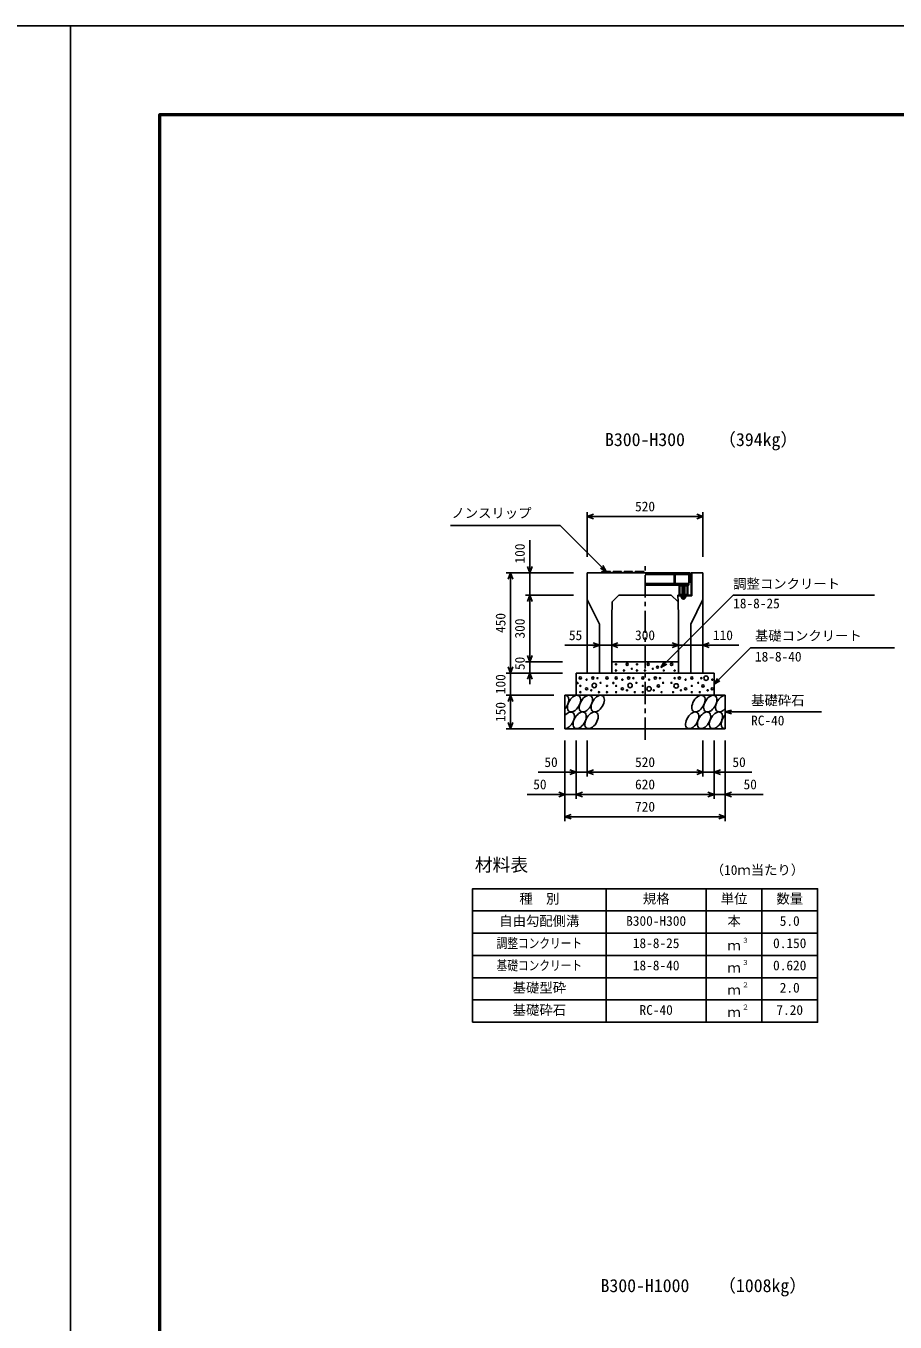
# Model space of a CAD drawing. Units: millimetres, scale not verified. Extents: x -16800 to 16800, y -5940 to 5940.
# Drawn here: x -200 to 3705, y 116 to 5940 of the extents above; entities that cross this region are included whole.
import ezdxf
from ezdxf.enums import TextEntityAlignment as Align

# ---------------------------------------------------------------- set-up
doc = ezdxf.new("R2010")
doc.units = ezdxf.units.MM
doc.header["$LTSCALE"] = 20
doc.linetypes.add('CHAIN1', pattern=[8, 5, -1, 1, -1])
doc.linetypes.add('DOTTED', pattern=[1.75, 0.25, -1.5])
for name, color, linetype, lineweight in [('0-0_Defpoints', 5, 'Continuous', 25), ('0-1_OUTLINE', 3, 'Continuous', 25), ('0-2_TXT', 7, 'Continuous', 25), ('0-4_WAKU', 3, 'Continuous', 25), ('0-6_HATCH', 6, 'Continuous', 25), ('0-7_HYO2', 4, 'Continuous', 25), ('0-8_HYO', 3, 'Continuous', 25), ('0-9_DIM', 7, 'Continuous', 25)]:
    doc.layers.add(name, color=color, linetype=linetype, lineweight=lineweight)
doc.styles.add('ＭＳ ゴシック', font='')
doc.styles.get('ＭＳ ゴシック').set_extended_font_data('MS Gothic')

msp = doc.modelspace()

# ---------------------------------------------------------------- linework, layer by layer
at = {"layer": '0-0_Defpoints'}
for points in [[(-16800, -5940), (0, -5940), (0, 5940), (-16800, 5940)], [(0, -5940), (16800, -5940), (16800, 5940), (0, 5940)]]:
    msp.add_lwpolyline(points, close=True, dxfattribs=at)
at = {"layer": '0-1_OUTLINE'}
for p, q in [((2321.78, 3482.53), (2321.78, 3032.53)), ((2581.78, 3482.53), (2321.78, 3482.53)), ((2841.78, 3482.53), (2789.28, 3482.53)), ((2841.78, 3482.53), (2841.78, 3032.53)), ((2433.53, 3352.53), (2464.28, 3382.53)), ((2464.28, 3382.53), (2699.28, 3382.53)), ((2699.28, 3382.53), (2730.05, 3351.76)), ((2321.78, 3362.53), (2376.78, 3252.53)), ((2433.53, 3352.53), (2431.78, 3282.53)), ((2731.78, 3282.53), (2730.03, 3352.53)), ((2841.78, 3362.53), (2786.78, 3252.53)), ((2431.78, 3282.53), (2431.78, 3032.53)), ((2731.78, 3282.53), (2731.78, 3032.53)), ((2376.78, 3252.53), (2376.78, 3032.53)), ((2786.78, 3252.53), (2786.78, 3032.53)), ((2271.78, 3032.53), (2271.78, 2932.53)), ((2271.78, 3032.53), (2891.78, 3032.53)), ((2321.78, 3032.53), (2431.78, 3032.53)), ((2431.78, 3082.53), (2731.78, 3082.53)), ((2731.78, 3032.53), (2841.78, 3032.53)), ((2891.78, 3032.53), (2891.78, 2932.53)), ((2221.78, 2782.53), (2221.78, 2932.53)), ((2221.78, 2932.53), (2941.78, 2932.53)), ((2941.78, 2782.53), (2941.78, 2932.53)), ((2221.78, 2782.53), (2941.78, 2782.53))]:
    msp.add_line(p, q, dxfattribs=at)
at = {"layer": '0-4_WAKU', "lineweight": 50}
msp.add_lwpolyline([(400, -5540), (16400, -5540), (16400, 5540), (400, 5540)], close=True, dxfattribs=at)
at = {"layer": '0-6_HATCH'}
for p, q in [((2387.78, 3489.03), (2386.78, 3482.53)), ((2425.78, 3489.03), (2387.78, 3489.03)), ((2425.78, 3489.03), (2426.78, 3482.53)), ((2437.78, 3489.03), (2436.78, 3482.53)), ((2475.78, 3489.03), (2437.78, 3489.03)), ((2475.78, 3489.03), (2476.78, 3482.53)), ((2487.78, 3489.03), (2486.78, 3482.53)), ((2525.78, 3489.03), (2487.78, 3489.03)), ((2525.78, 3489.03), (2526.78, 3482.53)), ((2537.78, 3489.03), (2536.78, 3482.53)), ((2575.78, 3489.03), (2537.78, 3489.03)), ((2575.78, 3489.03), (2576.78, 3482.53)), ((2581.78, 3482.53), (2784.28, 3482.53)), ((2581.78, 3474.53), (2712.78, 3474.53)), ((2712.78, 3482.53), (2712.78, 3435.53)), ((2717.28, 3482.53), (2717.28, 3435.53)), ((2717.28, 3474.53), (2778.28, 3474.53)), ((2778.28, 3482.53), (2778.28, 3427.53)), ((2789.28, 3482.53), (2789.28, 3382.53)), ((2792.48, 3482.53), (2792.48, 3379.33)), ((2581.78, 3435.53), (2778.28, 3435.53)), ((2581.78, 3427.53), (2778.28, 3427.53)), ((2729.28, 3382.53), (2789.28, 3382.53)), ((2730.05, 3351.76), (2729.28, 3382.53)), ((2745.78, 3435.03), (2743.78, 3433.53)), ((2743.78, 3427.53), (2743.78, 3433.53)), ((2764.78, 3427.53), (2743.78, 3427.53)), ((2744.94, 3379.33), (2744.08, 3378.68)), ((2744.08, 3378.68), (2744.08, 3373.5)), ((2744.11, 3433.81), (2745.78, 3435.03)), ((2763.62, 3379.33), (2744.94, 3379.33)), ((2762.78, 3435.03), (2745.78, 3435.03)), ((2747.78, 3427.53), (2760.78, 3427.53)), ((2747.78, 3426.53), (2748.78, 3427.53)), ((2748.78, 3425.53), (2747.78, 3426.53)), ((2747.78, 3424.53), (2748.78, 3425.53)), ((2748.78, 3423.53), (2747.78, 3424.53)), ((2747.78, 3422.53), (2748.78, 3423.53)), ((2760.78, 3423.53), (2747.78, 3422.53)), ((2748.78, 3421.53), (2747.78, 3422.53)), ((2747.78, 3420.53), (2748.78, 3421.53)), ((2760.78, 3421.53), (2747.78, 3420.53)), ((2748.78, 3419.53), (2747.78, 3420.53)), ((2747.78, 3418.53), (2748.78, 3419.53)), ((2760.78, 3419.53), (2747.78, 3418.53)), ((2748.78, 3417.53), (2747.78, 3418.53)), ((2747.78, 3416.53), (2748.78, 3417.53)), ((2760.78, 3417.53), (2747.78, 3416.53)), ((2748.78, 3415.53), (2747.78, 3416.53)), ((2760.78, 3415.53), (2747.78, 3414.53)), ((2747.78, 3414.53), (2748.78, 3415.53)), ((2760.78, 3413.53), (2747.78, 3412.53)), ((2748.78, 3411.53), (2747.78, 3412.53)), ((2760.78, 3411.53), (2747.78, 3410.53)), ((2747.78, 3410.53), (2748.78, 3411.53)), ((2748.78, 3409.53), (2747.78, 3410.53)), ((2760.78, 3409.53), (2747.78, 3408.53)), ((2747.78, 3408.53), (2748.78, 3409.53)), ((2748.78, 3407.53), (2747.78, 3408.53)), ((2760.78, 3407.53), (2747.78, 3406.53)), ((2747.78, 3406.53), (2748.78, 3407.53)), ((2748.78, 3405.53), (2747.78, 3406.53)), ((2760.78, 3405.53), (2747.78, 3404.53)), ((2747.78, 3404.53), (2748.78, 3405.53)), ((2748.78, 3403.53), (2747.78, 3404.53)), ((2760.78, 3403.53), (2747.78, 3402.53)), ((2747.78, 3402.53), (2748.78, 3403.53)), ((2748.78, 3401.53), (2747.78, 3402.53)), ((2760.78, 3401.53), (2747.78, 3400.53)), ((2747.78, 3400.53), (2748.78, 3401.53)), ((2748.78, 3399.53), (2747.78, 3400.53)), ((2760.78, 3399.53), (2747.78, 3398.53)), ((2747.78, 3398.53), (2748.78, 3399.53)), ((2748.78, 3397.53), (2747.78, 3398.53)), ((2760.78, 3397.53), (2747.78, 3396.53)), ((2747.78, 3396.53), (2748.78, 3397.53)), ((2748.78, 3395.53), (2747.78, 3396.53)), ((2760.78, 3395.53), (2747.78, 3394.53)), ((2747.78, 3394.53), (2748.78, 3395.53)), ((2748.78, 3393.54), (2747.78, 3394.53)), ((2747.78, 3392.54), (2748.78, 3393.54)), ((2760.78, 3393.53), (2747.78, 3392.53)), ((2748.78, 3391.54), (2747.78, 3392.54)), ((2747.78, 3390.54), (2748.78, 3391.54)), ((2760.78, 3391.53), (2747.78, 3390.53)), ((2748.78, 3389.54), (2747.78, 3390.54)), ((2760.78, 3389.54), (2747.78, 3388.54)), ((2747.78, 3388.54), (2748.78, 3389.54)), ((2748.78, 3387.54), (2747.78, 3388.54)), ((2760.78, 3387.54), (2747.78, 3386.54)), ((2747.78, 3386.54), (2748.78, 3387.54)), ((2748.78, 3385.54), (2747.78, 3386.54)), ((2747.78, 3384.53), (2748.78, 3385.53)), ((2748.78, 3383.53), (2747.78, 3384.53)), ((2747.79, 3382.53), (2748.79, 3383.53)), ((2748.79, 3381.53), (2747.79, 3382.53)), ((2747.79, 3380.53), (2748.79, 3381.53)), ((2748.79, 3379.53), (2747.79, 3380.53)), ((2748.6, 3379.33), (2748.79, 3379.53)), ((2748.6, 3379.33), (2760.6, 3379.33)), ((2748.78, 3427.53), (2748.78, 3433.53)), ((2749.18, 3378.69), (2749.18, 3373.5)), ((2759.39, 3378.68), (2759.39, 3373.5)), ((2759.78, 3427.53), (2759.78, 3433.53)), ((2759.78, 3426.53), (2760.78, 3427.53)), ((2760.78, 3425.53), (2759.78, 3426.53)), ((2759.78, 3422.53), (2760.78, 3423.53)), ((2760.78, 3421.53), (2759.78, 3422.53)), ((2759.78, 3420.53), (2760.78, 3421.53)), ((2760.78, 3419.53), (2759.78, 3420.53)), ((2759.78, 3418.53), (2760.78, 3419.53)), ((2760.78, 3417.53), (2759.78, 3418.53)), ((2759.78, 3414.53), (2760.78, 3415.53)), ((2760.78, 3413.53), (2759.78, 3414.53)), ((2759.78, 3412.53), (2760.78, 3413.53)), ((2760.78, 3411.53), (2759.78, 3412.53)), ((2759.78, 3410.53), (2760.78, 3411.53)), ((2759.78, 3410.53), (2760.78, 3409.53)), ((2759.78, 3408.53), (2760.78, 3409.53)), ((2759.78, 3408.53), (2760.78, 3407.53)), ((2759.78, 3406.53), (2760.78, 3407.53)), ((2759.78, 3406.53), (2760.78, 3405.53)), ((2759.78, 3404.53), (2760.78, 3405.53)), ((2759.78, 3404.53), (2760.78, 3403.53)), ((2759.78, 3402.53), (2760.78, 3403.53)), ((2759.78, 3402.53), (2760.78, 3401.53)), ((2759.78, 3400.53), (2760.78, 3401.53)), ((2759.78, 3400.53), (2760.78, 3399.53)), ((2759.78, 3398.53), (2760.78, 3399.53)), ((2759.78, 3398.53), (2760.78, 3397.53)), ((2759.78, 3396.53), (2760.78, 3397.53)), ((2759.78, 3396.53), (2760.78, 3395.53)), ((2759.78, 3394.53), (2760.78, 3395.53)), ((2759.78, 3394.53), (2760.78, 3393.53)), ((2759.78, 3392.53), (2760.78, 3393.53)), ((2759.78, 3392.53), (2760.78, 3391.53)), ((2759.78, 3390.53), (2760.78, 3391.53)), ((2759.78, 3390.53), (2760.78, 3389.54)), ((2759.78, 3388.54), (2760.78, 3389.54)), ((2759.78, 3388.54), (2760.79, 3387.53)), ((2759.78, 3386.54), (2760.78, 3387.54)), ((2759.78, 3386.54), (2760.79, 3385.53)), ((2759.78, 3384.53), (2760.79, 3385.53)), ((2759.79, 3384.53), (2760.79, 3383.53)), ((2759.79, 3382.53), (2760.79, 3383.53)), ((2759.79, 3382.53), (2760.79, 3381.53)), ((2759.79, 3380.53), (2760.79, 3381.53)), ((2759.79, 3380.53), (2760.79, 3379.53)), ((2760.6, 3379.33), (2760.79, 3379.53)), ((2764.46, 3433.81), (2762.78, 3435.03)), ((2763.62, 3379.33), (2764.49, 3378.68)), ((2764.49, 3378.68), (2764.49, 3373.5)), ((2764.78, 3427.53), (2764.78, 3433.53)), ((2745.77, 3372.53), (2744.08, 3373.5)), ((2745.77, 3372.21), (2745.77, 3372.53)), ((2762.8, 3372.53), (2745.77, 3372.53)), ((2762.8, 3372.21), (2745.77, 3372.21)), ((2762.8, 3372.53), (2764.49, 3373.5)), ((2762.8, 3372.21), (2762.8, 3372.53))]:
    msp.add_line(p, q, dxfattribs=at)
at = {"layer": '0-6_HATCH', "linetype": 'DOTTED'}
for p, q in [((2760.78, 3427.53), (2747.78, 3426.53)), ((2760.78, 3425.53), (2747.78, 3424.53)), ((2760.79, 3385.53), (2747.78, 3384.53)), ((2760.79, 3383.53), (2747.79, 3382.53)), ((2760.79, 3381.53), (2747.79, 3380.53))]:
    msp.add_line(p, q, dxfattribs=at)
at = {"layer": '0-6_HATCH'}
for points in [[(2584.78, 3482.53), (2584.78, 3476.53), (2581.78, 3476.53)], [(2634.78, 3482.53), (2634.78, 3476.53), (2628.78, 3476.53), (2628.78, 3482.53)], [(2684.78, 3482.53), (2684.78, 3476.53), (2678.78, 3476.53), (2678.78, 3482.53)], [(2734.78, 3482.53), (2734.78, 3476.53), (2728.78, 3476.53), (2728.78, 3482.53)], [(2778.28, 3438.53), (2781.28, 3438.53), (2784.28, 3482.53)], [(2731.28, 3382.53), (2731.28, 3379.33), (2792.48, 3379.33)], [(2747.78, 3412.53), (2748.78, 3413.53), (2747.78, 3414.53)], [(2760.78, 3423.53), (2759.78, 3424.53), (2760.78, 3425.53)], [(2760.78, 3415.53), (2759.78, 3416.53), (2760.78, 3417.53)]]:
    msp.add_lwpolyline(points, dxfattribs=at)
for points in [[(2774.28, 3427.53), (2774.28, 3382.53), (2734.28, 3382.53), (2734.28, 3427.53)], [(2771.08, 3424.33), (2771.08, 3385.73), (2737.48, 3385.73), (2737.48, 3424.33)]]:
    msp.add_lwpolyline(points, close=True, dxfattribs=at)
for centre, radius in [((2451.28, 3071.84), 2.5), ((2451.28, 3043.83), 2.5), ((2487.16, 3043.83), 2.5), ((2501.18, 3071.84), 5), ((2522.21, 3051.71), 2.5), ((2545.75, 3071.84), 2.5), ((2545.75, 3043.83), 2.5), ((2581.64, 3043.83), 2.5), ((2595.66, 3071.84), 5), ((2616.69, 3051.71), 2.5), ((2637.71, 3058.71), 5), ((2665.75, 3071.84), 2.5), ((2665.75, 3043.83), 2.5), ((2700.92, 3071.56), 5), ((2714.94, 3043.55), 2.5), ((2278.43, 2987.79), 2.5), ((2290.85, 3010.59), 5), ((2290.85, 2974.69), 2.5), ((2318.89, 3002.71), 2.5), ((2346.92, 3009.71), 5), ((2353.46, 2976.7), 10), ((2367.95, 3009.71), 2.5), ((2381.97, 2988.7), 2.5), ((2410.85, 3010.59), 5), ((2410.85, 2974.69), 2.5), ((2439.33, 2987.79), 2.5), ((2451.75, 3010.59), 5), ((2451.75, 2974.69), 2.5), ((2479.79, 3002.71), 2.5), ((2507.82, 3009.71), 5), ((2514.36, 2976.7), 10), ((2528.86, 3009.71), 2.5), ((2542.87, 2988.7), 2.5), ((2571.75, 3010.59), 5), ((2571.75, 2974.69), 2.5), ((2599.79, 2961.56), 10), ((2599.79, 3002.71), 2.5), ((2627.82, 3009.71), 5), ((2641.84, 2974.69), 5), ((2648.86, 3009.71), 2.5), ((2662.87, 2988.7), 2.5), ((2700.69, 2988.7), 2.5), ((2721.72, 2974.69), 10), ((2714.71, 3009.71), 2.5), ((2735.74, 3009.71), 5), ((2763.78, 3002.71), 2.5), ((2791.82, 3010.59), 5), ((2791.82, 2974.69), 2.5), ((2820.69, 2988.7), 2.5), ((2834.71, 3009.71), 2.5), ((2841.72, 2974.69), 5), ((2855.74, 3009.71), 10), ((2883.78, 3002.71), 2.5), ((2290.85, 2946.68), 2.5), ((2318.89, 2961.56), 5), ((2339.91, 2954.56), 2.5), ((2374.96, 2946.68), 2.5), ((2410.85, 2946.68), 2.5), ((2451.75, 2946.68), 2.5), ((2479.79, 2961.56), 5), ((2500.82, 2954.56), 2.5), ((2535.86, 2946.68), 2.5), ((2571.75, 2946.68), 2.5), ((2620.82, 2954.56), 2.5), ((2655.86, 2946.68), 2.5), ((2707.7, 2946.68), 2.5), ((2742.75, 2954.56), 2.5), ((2763.78, 2961.56), 5), ((2791.82, 2946.68), 2.5), ((2827.7, 2946.68), 2.5), ((2862.75, 2954.56), 2.5), ((2883.78, 2961.56), 5)]:
    msp.add_circle(centre, radius, dxfattribs=at)
for centre, radius, start, end in [((2746.28, 3430.91), 3.62, 46.39563, 133.60437), ((2746.63, 3373.99), 5.35, 61.49832, 118.50684), ((2754.28, 3418.91), 15.62, 69.39075, 110.60925), ((2754.28, 3358.92), 20.42, 75.52621, 104.47362), ((2761.94, 3373.99), 5.35, 61.49231, 118.50169), ((2762.28, 3430.91), 3.62, 46.39563, 133.60437), ((2746.63, 3378.2), 5.35, 241.49843, 298.50089), ((2754.28, 3372.21), 8.19, 180, 359.99995), ((2754.28, 3393.27), 20.42, 255.52638, 284.47374), ((2761.94, 3378.2), 5.35, 241.49989, 298.5)]:
    msp.add_arc(centre, radius, start, end, dxfattribs=at)
for centre, start_param, end_param in [((2209.42, 2895.02), 4.385593, 6.6745444), ((2927.92, 2895.02), 0.3357715, 4.4411806), ((2234.74, 2820.03), 3.5111464, 7.548991), ((2953.24, 2820.03), 1.2110787, 3.5658734)]:
    msp.add_ellipse(centre, major_axis=(21.81, 35.31), ratio=0.5792, start_param=start_param, end_param=end_param, dxfattribs=at)
for centre in [(2262.63, 2895.02), (2315.84, 2895.02), (2369.04, 2895.02), (2821.51, 2895.02), (2874.72, 2895.02), (2287.95, 2820.03), (2341.16, 2820.03), (2793.62, 2820.03), (2846.83, 2820.03), (2900.04, 2820.03)]:
    msp.add_ellipse(centre, major_axis=(21.81, 35.31), ratio=0.5792, dxfattribs=at)
at = {"layer": '0-7_HYO2'}
for p, q in [((1806.78, 1863.57), (3356.78, 1863.57)), ((1806.78, 1763.57), (3356.78, 1763.57)), ((1806.78, 1663.57), (3356.78, 1663.57)), ((1806.78, 1563.57), (3356.78, 1563.57))]:
    msp.add_line(p, q, dxfattribs=at)
at = {"layer": '0-8_HYO'}
for p, q in [((2406.78, 2063.57), (2406.78, 1463.57)), ((2856.78, 2063.57), (2856.78, 1463.57)), ((3106.78, 2063.57), (3106.78, 1463.57)), ((1806.78, 1963.57), (3356.78, 1963.57))]:
    msp.add_line(p, q, dxfattribs=at)
msp.add_lwpolyline([(1806.78, 1463.57), (3356.78, 1463.57), (3356.78, 2063.57), (1806.78, 2063.57)], close=True, dxfattribs=at)
at = {"layer": '0-9_DIM'}
for p, q in [((2321.78, 3755.74), (2321.78, 3554)), ((2841.78, 3735.74), (2321.78, 3735.74)), ((2841.78, 3755.74), (2841.78, 3554)), ((1707.68, 3696.07), (2199.74, 3696.07)), ((2406.78, 3489.03), (2199.74, 3696.07)), ((2064.25, 3629.69), (2064.25, 3482.53)), ((2406.78, 3489.03), (2380.8, 3504.03)), ((2406.78, 3489.03), (2391.78, 3515.01)), ((1957.58, 3482.53), (2260.91, 3482.53)), ((1977.58, 3482.53), (1977.58, 3032.53)), ((2064.25, 3382.53), (2064.25, 3482.53)), ((2044.25, 3382.53), (2260.91, 3382.53)), ((2064.25, 3082.53), (2064.25, 3382.53)), ((2653.1, 3057.53), (2977.57, 3382)), ((2977.57, 3382), (3611.92, 3382)), ((2376.78, 3157.24), (2220.6, 3157.24)), ((2376.78, 3157.24), (2431.78, 3157.24)), ((2431.78, 3157.24), (2731.78, 3157.24)), ((2841.78, 3157.24), (2731.78, 3157.24)), ((2841.78, 3157.24), (3002.55, 3157.24)), ((3055.44, 3146.19), (2891.78, 2982.53)), ((3055.44, 3146.19), (3702.31, 3146.19)), ((1957.58, 3032.53), (2210.91, 3032.53)), ((1977.58, 2932.53), (1977.58, 3032.53)), ((2044.25, 3082.53), (2210.91, 3082.53)), ((2064.25, 3082.53), (2064.25, 3032.53)), ((2064.25, 2982.53), (2064.25, 3032.53)), ((2653.1, 3057.53), (2668.1, 3083.51)), ((2653.1, 3057.53), (2679.08, 3072.53)), ((2891.78, 2982.53), (2906.78, 3008.51)), ((2891.78, 2982.53), (2917.76, 2997.53)), ((1957.58, 2932.53), (2171.78, 2932.53)), ((1977.58, 2932.53), (1977.58, 2782.53)), ((2941.78, 2857.53), (2970.76, 2865.3)), ((2941.78, 2857.53), (3375.1, 2857.53)), ((2941.78, 2857.53), (2970.76, 2849.77)), ((1957.58, 2782.53), (2171.78, 2782.53)), ((2221.78, 2367.02), (2221.78, 2729.36)), ((2271.78, 2467.02), (2271.78, 2729.36)), ((2321.78, 2567.02), (2321.78, 2729.36)), ((2841.78, 2567.02), (2841.78, 2729.36)), ((2891.78, 2467.02), (2891.78, 2729.36)), ((2941.78, 2367.02), (2941.78, 2729.36)), ((2101.78, 2587.02), (2321.78, 2587.02)), ((2321.78, 2587.02), (2841.78, 2587.02)), ((3061.78, 2587.02), (2841.78, 2587.02)), ((2051.78, 2487.02), (2271.78, 2487.02)), ((2271.78, 2487.02), (2891.78, 2487.02)), ((3111.78, 2487.02), (2891.78, 2487.02)), ((2221.78, 2387.02), (2941.78, 2387.02))]:
    msp.add_line(p, q, dxfattribs=at)
at = {"layer": '0-9_DIM', "linetype": 'CHAIN1'}
msp.add_line((2581.78, 2732.53), (2581.78, 3532.53), dxfattribs=at)
at = {"layer": '0-9_DIM'}
for points in [[(2350.01, 3725.48), (2321.82, 3735.74), (2350.01, 3746)], [(2813.63, 3746), (2841.82, 3735.74), (2813.63, 3725.48)], [(2074.51, 3510.72), (2064.25, 3482.53), (2053.99, 3510.72)], [(1987.84, 3454.34), (1977.58, 3482.53), (1967.32, 3454.34)], [(2074.51, 3354.34), (2064.25, 3382.53), (2053.99, 3354.34)], [(2348.59, 3146.98), (2376.78, 3157.24), (2348.59, 3167.5)], [(2459.97, 3146.98), (2431.78, 3157.24), (2459.97, 3167.5)], [(2703.59, 3167.5), (2731.78, 3157.24), (2703.59, 3146.98)], [(2869.97, 3167.5), (2841.78, 3157.24), (2869.97, 3146.98)], [(2074.51, 3110.72), (2064.25, 3082.53), (2053.99, 3110.72)], [(1987.84, 3060.72), (1977.58, 3032.53), (1967.32, 3060.72)], [(2074.51, 3004.34), (2064.25, 3032.53), (2053.99, 3004.34)], [(1987.84, 2904.34), (1977.58, 2932.53), (1967.32, 2904.34)], [(1987.84, 2810.72), (1977.58, 2782.53), (1967.32, 2810.72)], [(2243.59, 2597.28), (2271.78, 2587.02), (2243.59, 2576.76)], [(2349.97, 2576.76), (2321.78, 2587.02), (2349.97, 2597.28)], [(2813.59, 2597.28), (2841.78, 2587.02), (2813.59, 2576.76)], [(2919.97, 2597.28), (2891.78, 2587.02), (2919.97, 2576.76)], [(2193.59, 2497.28), (2221.78, 2487.02), (2193.59, 2476.76)], [(2299.97, 2476.76), (2271.78, 2487.02), (2299.97, 2497.28)], [(2863.59, 2497.28), (2891.78, 2487.02), (2863.59, 2476.76)], [(2969.97, 2497.28), (2941.78, 2487.02), (2969.97, 2476.76)], [(2249.97, 2376.76), (2221.78, 2387.02), (2249.97, 2397.28)], [(2913.59, 2397.28), (2941.78, 2387.02), (2913.59, 2376.76)]]:
    msp.add_lwpolyline(points, dxfattribs=at)

# ---------------------------------------------------------------- texts
at = {"layer": '0-2_TXT', "style": 'ＭＳ ゴシック'}
for s, height, p in [('B300-H300', 58.65, (2401.78, 4034.66)), ('（394kg）', 58.65, (2910.15, 4034.66)), ('材料表', 58.65, (1816.78, 2123.57)), ('（10ｍ当たり）', 43.99, (2876.78, 2112.57)), ('種\u3000別', 43.99, (2016.78, 1983.57)), ('規格', 43.99, (2571.78, 1983.57)), ('単位', 43.99, (2921.78, 1983.57)), ('数量', 43.99, (3171.78, 1983.57)), ('自由勾配側溝', 43.99, (1926.78, 1883.57)), ('B300-H300', 43.99, (2496.78, 1883.57)), ('本', 43.99, (2951.78, 1883.57)), ('5.0', 43.99, (3186.78, 1883.57)), ('18-8-25', 43.99, (2526.78, 1783.57)), ('ｍ', 43.99, (2951.78, 1773.57)), ('３', 21.99, (3017.32, 1813.94)), ('0.150', 43.99, (3156.78, 1783.57)), ('18-8-40', 43.99, (2526.78, 1683.57)), ('ｍ', 43.99, (2951.78, 1673.57)), ('３', 21.99, (3017.32, 1713.94)), ('0.620', 43.99, (3156.78, 1683.57)), ('基礎型砕', 43.99, (1986.78, 1583.57)), ('２', 21.99, (3017.32, 1613.94)), ('2.0', 43.99, (3186.78, 1583.57)), ('ｍ', 43.99, (2951.78, 1573.57)), ('基礎砕石', 43.99, (1986.78, 1483.57)), ('RC-40', 43.99, (2556.78, 1483.57)), ('ｍ', 43.99, (2951.78, 1473.57)), ('２', 21.99, (3017.32, 1513.94)), ('7.20', 43.99, (3171.78, 1483.57)), ('B300-H1000', 58.65, (2381.78, 233.34)), ('（1008kg）', 58.65, (2910.15, 233.34))]:
    msp.add_text(s, height=height, dxfattribs=at).set_placement(p, align=Align.BOTTOM_LEFT)
at = {"layer": '0-2_TXT', "style": 'ＭＳ ゴシック', "width": 0.8}
for s, p in [('調整コンクリート', (1914.78, 1783.57)), ('基礎コンクリート', (1914.78, 1683.57))]:
    msp.add_text(s, height=43.99, dxfattribs=at).set_placement(p, align=Align.BOTTOM_LEFT)
at = {"layer": '0-9_DIM', "style": 'ＭＳ ゴシック'}
for s, p in [('520', (2536.78, 3745.74)), ('ノンスリップ', (1711.53, 3716.25)), ('調整コンクリート', (2977.57, 3398.42)), ('18-8-25', (2977.57, 3310.14)), ('55', (2239.63, 3167.24)), ('300', (2536.71, 3167.24)), ('110', (2886.7, 3167.24)), ('基礎コンクリート', (3075.44, 3164.92)), ('18-8-40', (3075.44, 3071.11)), ('基礎砕石', (3058.1, 2874.71)), ('RC-40', (3058.1, 2784.02)), ('50', (2129.34, 2597.02)), ('520', (2536.78, 2597.02)), ('50', (2974.22, 2597.02)), ('50', (2079.34, 2497.02)), ('620', (2536.78, 2497.02)), ('50', (3024.22, 2497.02)), ('720', (2536.78, 2397.02))]:
    msp.add_text(s, height=43.99, dxfattribs=at).set_placement(p, align=Align.BOTTOM_LEFT)
for s, p in [('100', (2054.25, 3524.62)), ('450', (1967.58, 3212.53)), ('300', (2054.25, 3187.53)), ('50', (2054.25, 3045.86)), ('100', (1967.58, 2937.53)), ('150', (1967.58, 2812.53))]:
    msp.add_text(s, height=43.99, rotation=90, dxfattribs=at).set_placement(p, align=Align.BOTTOM_LEFT)

doc.saveas('drawing.dxf')
